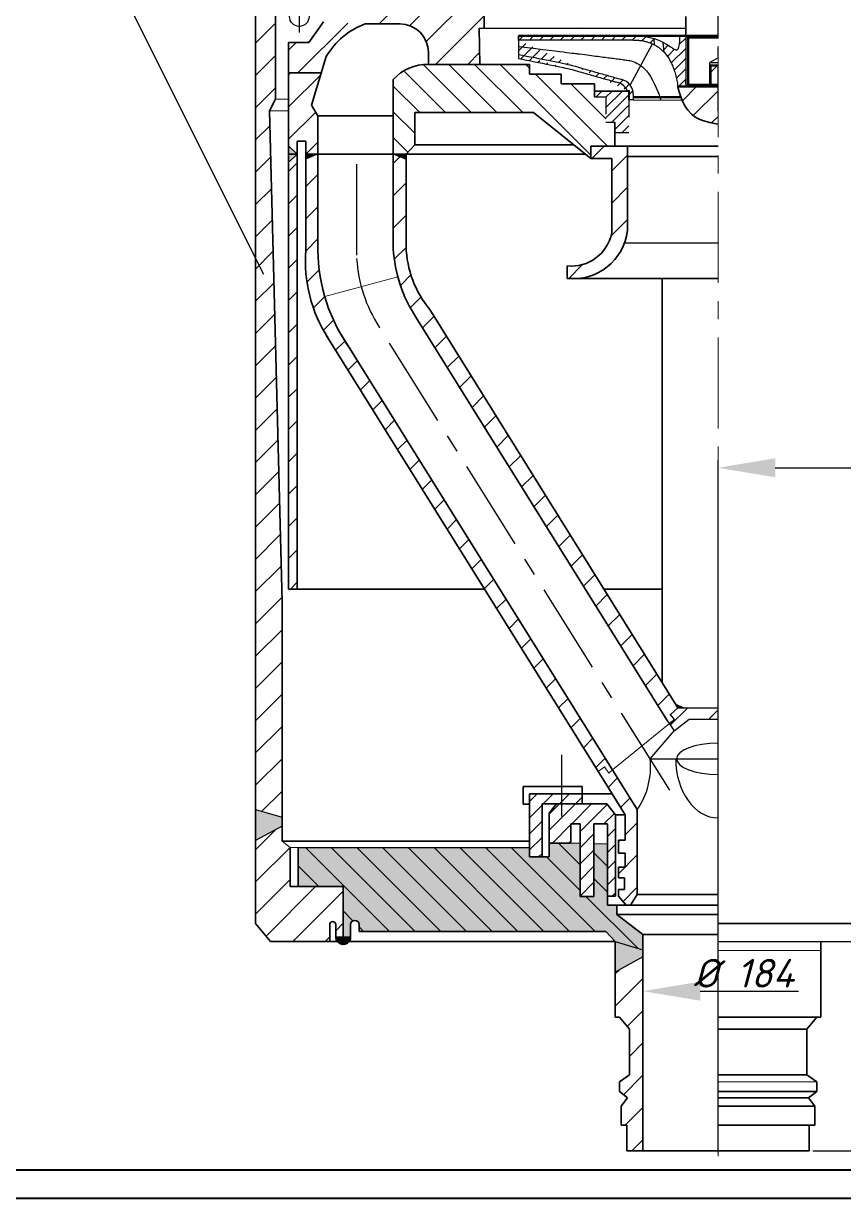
# Model space of a CAD drawing. Header units: millimetres. Extents: x 2503 to 3468, y 3317 to 4421.
# Drawn here: x 2577.6 to 2720.7, y 3317.5 to 3522.5 of the extents above; entities that cross this region are included whole.
import ezdxf

# ---------------------------------------------------------------- set-up
doc = ezdxf.new("R2010")
doc.units = ezdxf.units.MM
doc.header["$LTSCALE"] = 0.5
for name, pattern in [('ACAD_ISO03W100', [30, 12, -18]), ('CENTER', [50.800000000000004, 31.75, -6.35, 6.35, -6.35]), ('осеваяX2', [101.60000000000001, 63.5, -12.7, 12.7, -12.7])]:
    doc.linetypes.add(name, pattern=pattern)
doc.layers.add('0контур', color=7, linetype='Continuous')
doc.layers.add('тонкий', color=7, linetype='Continuous')
for name, color, linetype, lineweight in [('0оси', 1, 'осеваяX2', 20), ('oci', 7, 'CENTER', 25), ('ocnova', 7, 'Continuous', 5), ('штриховка', 7, 'Continuous', 25)]:
    doc.layers.add(name, color=color, linetype=linetype, lineweight=lineweight)
doc.styles.get("Standard").update_dxf_attribs({"font": 'isocpeur.ttf', "oblique": 15})
doc.dimstyles.new('ISO-25', dxfattribs={"dimtxt": 2.5, "dimasz": 2.5, "dimexe": 1.25, "dimexo": 0.625, "dimtad": 1, "dimtoh": 1, "dimdec": 0, "dimtxsty": 'Standard', "dimcen": 2.5, "dimadec": 0, "dimazin": 0, "dimtfac": 1, "dimtdec": 0, "dimtmove": 0, "dimatfit": 3, "dimfxl": 1, "dimarcsym": 0})
pattern_1 = [(45, (2728.962913225233, 3309.017465235132), (-2.814624592818542, 2.814624592818542), [])]
pattern_2 = [(45, (2728.962913225233, 3309.017465235132), (-1.407312296409271, 1.407312296409271), [])]
pattern_3 = [(135, (14.75628738106207, 0.9490676623281615), (-2.245064030267288, -2.245064030267288), [])]
pattern_4 = [(45, (14.75628738106207, 0.9490676623281615), (-0.8980256121069154, 0.8980256121069154), [])]

# ---------------------------------------------------------------- blocks, each defined once
blk = doc.blocks.new('*D5')
at = {"layer": 'Defpoints', "color": 0, "ltscale": 0.5, "transparency": 16777216}
for p in [(2812.599909135076, 3444.962384855189), (2812.599909135076, 3417.535593076178), (2698.840835331272, 3324.832503433898)]:
    blk.add_point(p, dxfattribs=at)
at = {"layer": 'тонкий', "color": 0, "lineweight": -2, "ltscale": 0.5, "transparency": 16777216}
for p, q in [((2698.840835331272, 3325.457503433898), (2698.840835331272, 3446.212384855189)), ((2708.840835331272, 3444.962384855189), (2802.599909135076, 3444.962384855189)), ((2812.599909135076, 3418.160593076178), (2812.599909135076, 3446.212384855189))]:
    blk.add_line(p, q, dxfattribs=at)
at = {"layer": 'тонкий', "color": 0, "ltscale": 0.5, "transparency": 16777216}
for points in [[(2708.840835331272, 3446.629051521856), (2708.840835331272, 3443.295718188523), (2698.840835331272, 3444.962384855189)], [(2802.599909135076, 3446.629051521856), (2802.599909135076, 3443.295718188523), (2812.599909135076, 3444.962384855189)]]:
    blk.add_solid(points, dxfattribs=at)
at = {"layer": 'тонкий', "color": 0, "ltscale": 0.5, "transparency": 16777216, "insert": (2755.720372233174, 3448.087384855189), "char_height": 2.5, "attachment_point": 5}
blk.add_mtext('{\\H2x;770}', dxfattribs=at)
blk = doc.blocks.new('*D6')
at = {"layer": 'Defpoints', "color": 0, "ltscale": 0.5, "transparency": 16777216}
for p in [(2710.950019229649, 3353.633856096331), (2685.731023608867, 3325.781571096226), (2710.950019229649, 3325.781571096226)]:
    blk.add_point(p, dxfattribs=at)
at = {"layer": 'тонкий', "color": 0, "lineweight": -2, "ltscale": 0.5, "transparency": 16777216}
for p, q in [((2685.731023608867, 3325.781571096226), (2685.731023608867, 3354.883856096331)), ((2695.731023608867, 3353.633856096331), (2712.885394400336, 3353.633856096331))]:
    blk.add_line(p, q, dxfattribs=at)
at = {"layer": 'тонкий', "color": 0, "ltscale": 0.5, "transparency": 16777216}
blk.add_solid([(2695.731023608867, 3355.300522762998), (2695.731023608867, 3351.967189429665), (2685.731023608867, 3353.633856096331)], dxfattribs=at)
at = {"layer": 'тонкий', "color": 0, "ltscale": 0.5, "transparency": 16777216, "insert": (2703.340521419258, 3356.760750035725), "char_height": 2.5, "attachment_point": 5}
blk.add_mtext('{\\H2x;%%C 184}', dxfattribs=at)
blk = doc.blocks.new('_None')
blk = doc.blocks.new('*D11')
at = {"color": 0, "lineweight": -2, "ltscale": 0.5, "transparency": 16777216}
for p, q in [((2699.465835331273, 4383.66238281112), (2896.060503313103, 4383.66238281112)), ((2894.810503313103, 4373.66238281112), (2894.810503313103, 3335.781571096228)), ((2715.390883395788, 3325.781571096228), (2896.060503313103, 3325.781571096228))]:
    blk.add_line(p, q, dxfattribs=at)
at = {"color": 0, "ltscale": 0.5, "transparency": 16777216}
for points in [[(2893.143836646437, 4373.66238281112), (2896.47716997977, 4373.66238281112), (2894.810503313103, 4383.66238281112)], [(2893.143836646437, 3335.781571096228), (2896.47716997977, 3335.781571096228), (2894.810503313103, 3325.781571096228)]]:
    blk.add_solid(points, dxfattribs=at)
at = {"layer": 'Defpoints', "color": 0, "ltscale": 0.5, "transparency": 16777216}
for p in [(2698.840835331273, 4383.66238281112), (2714.765883395788, 3325.781571096228), (2894.810503313103, 3325.781571096228)]:
    blk.add_point(p, dxfattribs=at)
at = {"color": 0, "lineweight": 25, "ltscale": 0.5, "transparency": 16777216, "insert": (2891.685503313104, 3863.870319884872), "char_height": 2.5, "attachment_point": 5, "rotation": 90}
blk.add_mtext('{\\H2x;6990}', dxfattribs=at)

msp = doc.modelspace()

# ---------------------------------------------------------------- hatches: boundary and pattern name
h = msp.add_hatch()
h.set_pattern_fill('ANSI31', color=256, scale=1.253694573906404, style=0)
h.set_pattern_definition(pattern_1)
h.paths.add_polyline_path([(2621.59869986522, 3554.415305606666), (2618.119767908798, 3553.406852416658), (2618.119767908798, 3421.533984086852), (2618.119767908798, 3385.305317823594), (2622.738287115043, 3383.996288501682), (2622.738287115043, 3421.538162951337), (2620.530222859677, 3507.256077428312), (2621.59869986522, 3509.303721060443), (2621.59869986522, 3526.043207753314)])
h = msp.add_hatch()
h.set_pattern_fill('ANSI31', color=256, scale=1.253694573906404, style=0)
h.set_pattern_definition([(45, (2730.284766637004, 3309.017465235132), (-2.814624592818542, 2.814624592818542), [])])
edge = h.paths.add_edge_path()
edge.add_line((2659.042801886487, 3531.672138309431), (2647.603101439309, 3531.672138309431))
edge.add_line((2647.603101439309, 3531.672138309431), (2647.603101439309, 3529.914925763883))
edge.add_line((2647.603101439309, 3529.914925763883), (2641.870521737693, 3529.914925763883))
edge.add_line((2641.870521737693, 3529.914925763883), (2641.870521737693, 3525.714122169605))
edge.add_line((2641.870521737693, 3525.714122169605), (2635.581891256013, 3525.714122169605))
edge.add_line((2635.581891256013, 3525.714122169605), (2635.581891256013, 3522.551766417243))
edge.add_line((2635.581891256013, 3522.551766417243), (2632.498623992774, 3522.551766417242))
edge.add_line((2632.498623992774, 3522.551766417242), (2632.498623992774, 3525.714122169605))
edge.add_line((2632.498623992774, 3525.714122169605), (2629.97512198655, 3525.714122169605))
edge.add_line((2629.97512198655, 3525.714122169605), (2629.97512198655, 3522.749217767468))
edge.add_line((2629.97512198655, 3522.749217767468), (2627.391449773791, 3519.186735734024))
edge.add_line((2627.391449773791, 3519.186735734024), (2623.881521044045, 3519.186735734024))
edge.add_line((2623.881521044045, 3519.186735734024), (2623.881521044045, 3513.846146832194))
edge.add_line((2623.881521044045, 3513.846146832194), (2629.605199392317, 3513.846146832194))
edge.add_line((2629.605199392317, 3513.846146832194), (2630.580145937513, 3517.067816875996))
edge.add_arc((2641.915802296978, 3509.736108302182), 13.50003910035904, 110.15220422590531, 147.1059025021536, ccw=False)
edge.add_line((2637.264833706658, 3522.409685022393), (2643.662034828074, 3522.395207905379))
edge.add_arc((2643.283972124994, 3517.397420184126), 5.012066790673608, -0.02873275849538004, 85.67404180435938, ccw=False)
edge.add_line((2648.296038285442, 3517.394906726767), (2648.041536548041, 3515.35026829015))
edge.add_line((2648.041536548041, 3515.35026829015), (2657.245214930516, 3515.346146832194))
edge.add_line((2657.245214930516, 3515.346146832194), (2657.160013468243, 3521.594683984035))
edge.add_line((2657.160013468243, 3521.594683984035), (2658.04543512543, 3521.62196905368))
edge.add_line((2658.04543512543, 3521.62196905368), (2658.04543512543, 3523.6894622925))
edge.add_line((2658.04543512543, 3523.6894622925), (2659.042801886487, 3523.6894622925))
edge.add_line((2659.042801886487, 3523.6894622925), (2659.042801886487, 3531.672138309431))
h = msp.add_hatch()
h.set_pattern_fill('ANSI31', color=256, scale=0.999999994, style=0)
h.set_pattern_definition([(45, (2987.685698536248, 3202.409837715933), (-2.245064016796904, 2.245064016796904), [])])
edge = h.paths.add_edge_path()
edge.add_spline(control_points=[(2691.811004070923, 3511.483361885327), (2691.811004070923, 3511.483361885327), (2692.951200925623, 3505.5700820334), (2698.023144845188, 3505.1031720183), (2698.840834822272, 3504.910489719063)], knot_values=[148.661575848061, 148.661575848061, 148.661575848061, 148.661575848061, 180.1299365151332, 206.8962787147701, 206.8962787147701, 206.8962787147701, 206.8962787147701], degree=3, periodic=0)
edge.add_line((2698.840834822272, 3504.910489719063), (2698.840834822272, 3515.075376802299))
edge.add_line((2698.840834822272, 3515.075376802299), (2697.640138591163, 3515.075376802299))
edge.add_line((2697.640138591163, 3515.075376802299), (2697.640138591163, 3511.483361885327))
edge.add_line((2697.640138591163, 3511.483361885327), (2697.416927230714, 3511.483361885327))
edge.add_line((2697.416927230714, 3511.483361885327), (2691.811004070923, 3511.483361885327))
at = {"lineweight": 30}
h = msp.add_hatch(dxfattribs=at)
h.set_pattern_fill('ANSI31', color=256, scale=1.253694573906404, style=0)
h.set_pattern_definition(pattern_1)
h.paths.add_polyline_path([(2629.605199392317, 3513.846146832194), (2623.881521044044, 3513.846146832194), (2623.881521044044, 3499.68397485383), (2625.387599553629, 3499.68397485383), (2625.387599553629, 3501.933248700774), (2626.893678063004, 3501.933248700774), (2626.893678063004, 3499.68397485383), (2628.99051860272, 3499.68397485383), (2628.99051860272, 3506.365979277921), (2627.907454880466, 3508.236021166515)])
h = msp.add_hatch()
h.set_pattern_fill('ANSI31', color=256, scale=1.253694573906404, style=0)
h.set_pattern_definition(pattern_1)
h.paths.add_polyline_path([(2683.04706771799, 3498.203612085055), (2683.04706771799, 3501.10269937045), (2676.652615741338, 3501.10269937045), (2676.652615741338, 3498.934913382245), (2680.279238205398, 3498.934913382245), (2680.279238205398, 3485.939689331046, -0.3849897266765105), (2672.531868245879, 3480.17390096071), (2672.531868245879, 3478.010293837197), (2674.610776441843, 3478.010293837197, 0.3485952062323795), (2683.04706771799, 3486.355486354334)])
h = msp.add_hatch()
h.set_pattern_fill('ANSI31', color=256, scale=1.253694573906404, style=0)
h.set_pattern_definition(pattern_1)
h.paths.add_polyline_path([(2625.387599553629, 3499.68397485383), (2623.881521044044, 3499.68397485383), (2623.881521044044, 3423.799973392045), (2625.387599553629, 3423.799973392045)])
h = msp.add_hatch()
h.set_pattern_fill('ANSI31', color=256, scale=1.253694573906404, style=0)
h.set_pattern_definition(pattern_1)
h.paths.add_polyline_path([(2634.669495822679, 3465.650932624311, -0.1543446064868013), (2628.99051860272, 3482.939264580327), (2628.99051860272, 3499.68397485383), (2626.893678063004, 3499.68397485383), (2626.893678063004, 3482.941354012517, 0.1562986908744461), (2630.436625420893, 3468.123006727337), (2680.359465147726, 3388.05814484955), (2682.616759572305, 3384.40477251194), (2682.616759572305, 3380.004428135039), (2681.440705530496, 3380.004428135038), (2681.440705530496, 3377.686203022911), (2682.616759572305, 3377.686203022911), (2682.616759572305, 3375.272908742238), (2681.440705530496, 3375.272908742238), (2681.440705530496, 3373.39137497613), (2682.505535856862, 3373.39137497613), (2682.505535856862, 3371.386564705716), (2681.440705530496, 3371.386564705716), (2681.440705530496, 3370.215437913961), (2682.831913645043, 3368.637916544347), (2683.568542843534, 3368.637916544346), (2684.755536922877, 3370.487064110105), (2684.755536922877, 3385.336659307796)])
h = msp.add_hatch()
h.set_pattern_fill('ANSI31', color=256, scale=1.253694573906404, style=0)
h.set_pattern_definition(pattern_1)
h.paths.add_polyline_path([(2648.551305829344, 3472.54851786325, -0.1670550338070707), (2644.397738221076, 3483.566094263648), (2644.397738221076, 3499.68397485383), (2642.145913815368, 3499.68397485383), (2642.145913815368, 3483.191041169782, 0.1290512604725675), (2646.091620709253, 3471.246801554263), (2689.988521574222, 3400.84338095676), (2690.333503976087, 3400.313212274842), (2691.233862521033, 3401.039787590942), (2690.566520227545, 3401.917349147569), (2691.817331193018, 3403.073849913265)])
h = msp.add_hatch()
h.set_pattern_fill('ANSI31', color=256, scale=1.253694573906404, style=0)
h.set_pattern_definition(pattern_1)
h.paths.add_polyline_path([(2698.840835331271, 3403.073849913265), (2691.817331193018, 3403.073849913265), (2690.566520227545, 3401.917349147569), (2691.233862521033, 3401.039787590942), (2690.333503976087, 3400.313212274842), (2691.16457561624, 3399.036022036569), (2693.786537960679, 3401.115007152903), (2698.840835331271, 3401.115007152903)])
at = {"lineweight": -2}
h = msp.add_hatch(dxfattribs=at)
h.set_pattern_fill('ANSI31', color=256, scale=0.626847286953202, style=0)
h.set_pattern_definition(pattern_2)
h.paths.add_polyline_path([(2671.539971503484, 3388.058144849551), (2665.927732215359, 3388.058144849551), (2665.927732215359, 3379.816379230032), (2665.927732215359, 3377.058328623549), (2668.119386414322, 3377.058328623549), (2668.119386414322, 3386.298842871708), (2671.539971503484, 3386.298842871708)])
h.paths.add_polyline_path([(2675.130127175558, 3388.058144849551), (2671.539971503484, 3388.058144849551), (2671.539971503484, 3386.298842871708), (2675.130127175558, 3386.298842871708)])
for points in [[(2618.119767908798, 3379.910079107382), (2622.738287115045, 3382.425035428845), (2622.738287115045, 3383.996288501682), (2618.119767908798, 3385.305317823594)], [(2685.731023608867, 3359.629329278952), (2685.731023608867, 3360.853736593685), (2680.906467027724, 3362.295444865331), (2680.906467027724, 3356.95172181506)]]:
    msp.add_hatch(color=256).paths.add_polyline_path(points)
h = msp.add_hatch()
h.set_pattern_fill('ANSI31', color=256, scale=0.626847286953202, style=0)
h.set_pattern_definition(pattern_2)
h.paths.add_polyline_path([(2679.40585853701, 3386.298842871708), (2670.626478364142, 3386.298842871708), (2669.373844058974, 3384.692069450081), (2669.373844058974, 3379.451773297636), (2673.171860445431, 3379.451773297636), (2673.171860445431, 3382.824116993884), (2674.752695878472, 3382.824116993884), (2674.752695878472, 3370.176783416833), (2677.177737546061, 3370.176783416833), (2677.177737546061, 3382.824116993884), (2679.535315648759, 3382.824116993884), (2679.535315648759, 3370.215437913961), (2680.939287140532, 3370.215437913961), (2680.939287140532, 3384.40477251194)])
at = {"lineweight": 30}
msp.add_hatch(color=256, dxfattribs=at).paths.add_polyline_path([(2634.682984833381, 3362.78379993731), (2634.682984833381, 3363.081071401749), (2632.132132733221, 3363.081071401749, 0.8902295612072241)])
h = msp.add_hatch()
h.set_pattern_fill('ANSI31', color=256, scale=1.253694573906404, style=0)
h.set_pattern_definition(pattern_1)
h.paths.add_polyline_path([(2685.731023608867, 3359.629329278952), (2680.906467027723, 3356.95172181506), (2680.906467027723, 3349.085009289512), (2681.61574613207, 3349.085009289512), (2683.369798826993, 3347.008113605472), (2683.369798826993, 3339.023348156248), (2681.61574613207, 3337.790583112339), (2681.61574613207, 3336.102321831973), (2683.045244378296, 3334.999101589359), (2681.940300580766, 3333.570974627519), (2681.940300580766, 3330.26026918353), (2682.915787266756, 3330.26026918353), (2682.915787266756, 3325.781571096226), (2684.08454795021, 3325.781571096226), (2684.08454795021, 3323.403797164239), (2685.731023608867, 3323.403797164239)])
at = {"layer": 'ocnova', "ltscale": 0.5}
h = msp.add_hatch(color=256, dxfattribs=at)
h.paths.add_polyline_path([(2623.881521044045, 3501.120184721074), (2623.881521044045, 3499.68397485383), (2625.38759955363, 3499.68397485383)])
h.paths.add_polyline_path([(2623.881521044045, 3498.247764986585), (2625.38759955363, 3499.68397485383), (2623.881521044045, 3499.68397485383)])
for points in [[(2626.893678063005, 3499.68397485383), (2626.893678063005, 3498.819691499994), (2628.99051860272, 3499.68397485383)], [(2644.397738221076, 3498.750760872618), (2644.397738221076, 3499.68397485383), (2642.145913815368, 3499.68397485383)], [(2692.951440646672, 3403.073849913265), (2691.37726164893, 3403.780494103331), (2691.817331193019, 3403.073849913265)]]:
    msp.add_hatch(color=256, dxfattribs=at).paths.add_polyline_path(points)
h = msp.add_hatch(color=256, dxfattribs=at)
h.paths.add_polyline_path([(2677.177737546062, 3379.33209304822), (2679.535315648759, 3379.33209304822)], flags=17)
edge = h.paths.add_edge_path()
edge.add_line((2625.540760079929, 3378.723592107047), (2665.92773221536, 3378.723592107047))
edge.add_line((2665.92773221536, 3378.723592107047), (2665.92773221536, 3377.058328623548))
edge.add_line((2665.92773221536, 3377.058328623548), (2669.373844058975, 3377.058328623548))
edge.add_line((2669.373844058975, 3377.058328623548), (2669.373844058974, 3379.451773297636))
edge.add_line((2669.373844058974, 3379.451773297636), (2674.752695878472, 3379.451773297636))
edge.add_line((2674.752695878472, 3379.451773297636), (2674.752695878472, 3370.20685619393))
edge.add_line((2674.752695878472, 3370.20685619393), (2677.177737546062, 3370.20685619393))
edge.add_line((2677.177737546062, 3370.20685619393), (2677.177737546062, 3379.33209304822))
edge.add_line((2679.535315648759, 3379.33209304822), (2679.535315648759, 3368.637916544347))
edge.add_line((2679.535315648759, 3368.637916544347), (2681.179967967723, 3368.637916544347))
edge.add_line((2681.179967967723, 3367.017561813016), (2681.179967967723, 3368.637916544347))
edge.add_line((2685.731023608867, 3363.538657070605), (2681.179967967723, 3367.017561813016))
edge.add_line((2685.731023608867, 3360.853736593684), (2685.731023608867, 3363.538657070605))
edge.add_line((2680.906467027724, 3362.295444865331), (2685.731023608867, 3360.853736593684))
edge.add_line((2679.272754746293, 3364.066238720687), (2680.906467027724, 3362.295444865331))
edge.add_line((2636.179946644708, 3364.066238720687), (2679.272754746293, 3364.066238720687))
edge.add_line((2625.540760079929, 3378.723592107047), (2625.540760079929, 3371.868178845641))
edge.add_line((2625.540760079929, 3371.868178845641), (2633.424880509552, 3371.868178845641))
edge.add_line((2633.424880509552, 3371.868178845641), (2633.424880509552, 3363.081071401749))
edge.add_line((2634.682984833381, 3362.78379993731), (2634.682984833381, 3365.238410228484))
edge.add_arc((2635.431465739045, 3365.238410228484), 0.7484809056636342, 1.450332934747364e-12, 180)
edge.add_line((2636.179946644708, 3364.066238720687), (2636.179946644708, 3365.238410228484))
edge.add_line((2633.424880509552, 3363.081071401749), (2634.682984833381, 3363.081071401749))
at = {"layer": 'штриховка', "linetype": 'ACAD_ISO03W100', "ltscale": 0.5}
h = msp.add_hatch(dxfattribs=at)
h.set_pattern_fill('ANSI31', color=256, scale=0.4)
h.set_pattern_definition(pattern_4)
edge = h.paths.add_edge_path()
edge.add_spline(control_points=[(2687.668241757608, 3519.862536090265), (2686.768211876727, 3520.131208551054), (2685.599362365271, 3520.329539887511), (2684.050377792273, 3520.329539887511)], knot_values=[0, 0, 0, 0, 0.4908183957012395, 0.4908183957012395, 0.4908183957012395, 0.4908183957012395], degree=3, periodic=0)
edge.add_line((2684.050377792273, 3520.329539887511), (2664.00211299698, 3520.329539887511))
edge.add_line((2664.00211299698, 3520.329539887511), (2664.00211299698, 3519.597731887511))
edge.add_line((2664.00211299698, 3519.597731887511), (2684.050377792273, 3519.597731887511))
edge.add_spline(control_points=[(2684.050377792273, 3519.597731887511), (2685.968646851472, 3519.597731887511), (2687.39804317577, 3518.940608654166)], knot_values=[0, 0, 0, 0.220738837359587, 0.220738837359587, 0.220738837359587], degree=2, periodic=0)
edge.add_spline(control_points=[(2687.39804317577, 3518.940608654166), (2687.630059948929, 3518.82968171396), (2687.726760202329, 3518.779977570077)], knot_values=[0.220738837359587, 0.220738837359587, 0.220738837359587, 0.2561509475964365, 0.2561509475964365, 0.2561509475964365], degree=2, periodic=0)
edge.add_line((2687.726760202422, 3518.779977570038), (2687.668241757655, 3519.862536090251))
edge = h.paths.add_edge_path()
edge.add_spline(control_points=[(2692.191741792273, 3520.329539887511), (2692.191741792273, 3519.689367012068), (2692.163169748057, 3519.209197584231), (2692.114357101617, 3518.851421094441)], knot_values=[2.750062125802156, 2.750062125802156, 2.750062125802156, 2.750062125802156, 3, 3, 3, 3], degree=3, periodic=0)
edge.add_spline(control_points=[(2692.114357101617, 3518.851421094441), (2691.967870629841, 3517.777735902249), (2691.216496234738, 3517.843055863992), (2690.689118626666, 3518.356369399793), (2689.26931473349, 3519.202651753477)], knot_values=[1.035876162328764, 1.035876162328764, 1.035876162328764, 1.035876162328764, 1.78593828813092, 2.750062125802156, 2.750062125802156, 2.750062125802156, 2.750062125802156], degree=3, periodic=0)
edge.add_line((2689.269314733505, 3519.202651753468), (2689.480690707162, 3517.367704905552))
edge.add_spline(control_points=[(2689.480690707162, 3517.367704905552), (2691.309882209735, 3515.391307676475), (2691.839300128102, 3511.478804873018)], knot_values=[0.4613860265007325, 0.4613860265007325, 0.4613860265007325, 0.8584997223253956, 0.8584997223253956, 0.8584997223253956], degree=2, periodic=0)
edge.add_line((2691.839300128102, 3511.478804873018), (2693.197977792273, 3511.483362009174))
edge.add_line((2693.197977792273, 3511.483362009174), (2693.197977792272, 3520.329539887511))
edge.add_line((2693.197977792272, 3520.329539887511), (2692.191741792273, 3520.329539887511))
at = {"layer": 'штриховка', "ltscale": 0.5}
h = msp.add_hatch(dxfattribs=at)
h.set_pattern_fill('ANSI31', color=256, scale=0.4)
h.set_pattern_definition(pattern_4)
h.paths.add_polyline_path([(2683.268896828636, 3509.162343248172), (2683.268897249729, 3510.701516993744), (2677.277083742134, 3510.701516993743), (2677.277083742134, 3509.677777528538), (2679.285898107128, 3509.677777528538), (2679.285898107128, 3505.274832679444), (2680.811938650107, 3505.274832679444), (2680.811938650107, 3503.449826456375), (2683.268896828636, 3503.449826456375)])
h.paths.add_polyline_path([(2682.961756515323, 3504.399497920936), (2682.674707798867, 3507.397368384801), (2682.674707798867, 3506.852384393134)], flags=16)
edge = h.paths.add_edge_path()
edge.add_spline(control_points=[(2664.00211299698, 3516.38423356777), (2667.839778766203, 3515.621758725107), (2673.492271674873, 3514.498710523318), (2674.787702179003, 3514.009155632843), (2676.565082602881, 3513.524942270512), (2677.272198752717, 3513.322807756194), (2680.301888674322, 3512.475975117626), (2681.030894404661, 3512.271870052039), (2681.222985029759, 3512.218052990588), (2681.314420543343, 3512.192435963986)], knot_values=[0, 0, 0, 0, 39.19664304010992, 57.73268443664958, 74.23853084856306, 88.9952529798729, 102.3435177335585, 114.5283752360807, 125.5971494584751, 125.5971494584751, 125.5971494584751, 125.5971494584751], degree=3, periodic=0)
edge.add_spline(control_points=[(2663.998984459323, 3517.086318283581), (2667.827444312099, 3516.34024291563), (2673.466377838436, 3515.241349478767), (2674.830144417152, 3514.728525949314), (2676.428312340238, 3514.295105919519), (2677.707241964447, 3513.932996133348), (2678.897280206206, 3513.600363011115), (2679.970545658256, 3513.300360530234), (2680.952836087245, 3513.025642785745), (2681.632377226465, 3512.835081106783), (2681.98717213074, 3512.736160277705), (2682.042831488572, 3512.720641819697)], knot_values=[0, 0, 0, 0, 39.19664304010992, 57.73268443664958, 74.23853084856306, 88.9952529798729, 102.3435177335585, 114.5283752360807, 125.5971494584751, 135.781554050433, 137.6765392042815, 137.6765392042815, 137.6765392042815, 137.6765392042815], degree=3, periodic=0)
edge.add_arc((2681.306097792273, 3510.077103248172), 2.74427999999989, 9.494331464191037e-12, 74.42725866147154)
edge.add_arc((2680.664844918081, 3509.68475915468), 2.590442331507287, 25.53783408776868, 75.477594779273)
edge.add_line((2664.00211299698, 3519.597731887511), (2664.00211299698, 3516.38423356777))
edge.add_line((2684.050377792273, 3510.077103248172), (2684.050377792273, 3509.162343248172))
edge.add_line((2684.050377792273, 3509.162343248172), (2683.32925815294, 3509.162343248173))
edge.add_line((2683.32925815294, 3509.162343248173), (2683.32925815294, 3510.801516993743))
edge.add_line((2683.32925815294, 3510.801516993743), (2683.00220312806, 3510.801516993744))
h = msp.add_hatch(dxfattribs=at)
h.set_pattern_fill('ANSI31', color=256, angle=90, style=0)
h.set_pattern_definition(pattern_3)
edge = h.paths.add_edge_path()
edge.add_line((2677.277083742134, 3509.677777528538), (2677.277083742134, 3511.979209705361))
edge.add_line((2677.277083742134, 3511.979209705361), (2671.761984249581, 3511.979209705361))
edge.add_line((2671.761984249581, 3511.979209705361), (2671.466576215853, 3511.979209705361))
edge.add_line((2671.466576215853, 3511.979209705361), (2671.466219607298, 3513.662678268778))
edge.add_line((2671.466219607298, 3513.662678268778), (2665.950761307408, 3513.662508089672))
edge.add_line((2665.950761307408, 3513.662508089672), (2665.950404698853, 3515.346146832194))
edge.add_line((2665.950404698853, 3515.346146832194), (2661.394909264096, 3515.346146832194))
edge.add_line((2661.394909264096, 3515.346146832194), (2647.787034810624, 3515.346146832194))
edge.add_arc((2648.161516050355, 3507.235755819665), 8.119031874245392, 92.64364149114049, 137.8103608708863)
edge.add_line((2642.145913815368, 3512.688388974887), (2642.145913815368, 3499.68397485383))
edge.add_line((2642.145913815368, 3499.68397485383), (2644.397738221077, 3499.68397485383))
edge.add_line((2644.397738221077, 3499.68397485383), (2645.896523372096, 3501.308508449749))
edge.add_line((2645.896523372096, 3501.308508449749), (2645.896523372096, 3506.931170709086))
edge.add_line((2645.896523372096, 3506.931170709086), (2666.651598036625, 3506.931170709088))
edge.add_line((2666.651598036625, 3506.931170709088), (2676.652615741339, 3498.934913382245))
edge.add_line((2676.652615741339, 3498.934913382245), (2676.652615741339, 3501.10269937045))
edge.add_line((2676.652615741339, 3501.10269937045), (2680.599821067895, 3501.10269937045))
edge.add_line((2680.599821067895, 3501.10269937045), (2679.285898107128, 3505.274832679444))
edge.add_line((2679.285898107128, 3505.274832679444), (2679.285898107128, 3509.677777528538))
edge.add_line((2679.285898107128, 3509.677777528538), (2677.277083742134, 3509.677777528538))
at = {"layer": 'штриховка'}
h = msp.add_hatch(dxfattribs=at)
h.set_pattern_fill('ANSI31', color=256, scale=1.253694573906404, style=0)
h.set_pattern_definition(pattern_1)
h.paths.add_polyline_path([(2624.162315342399, 3371.868178845641), (2624.162315342399, 3379.816379230032), (2622.738287115043, 3379.816379230032), (2622.738287115043, 3382.425035428845), (2618.119767908798, 3379.910079107382), (2618.119767908798, 3365.466158346765), (2620.73808357406, 3362.295444865331), (2631.067302406855, 3362.295444865331), (2631.067302406855, 3365.238410228484, -1), (2632.132132733221, 3365.238410228484), (2632.132132733221, 3363.081071401749), (2633.424880509551, 3363.081071401749), (2633.424880509551, 3371.868178845641)])
at = {"layer": 'штриховка', "ltscale": 0.5}
h = msp.add_hatch(dxfattribs=at)
h.set_pattern_fill('ANSI31', color=256, angle=90, style=0)
h.set_pattern_definition(pattern_3)
h.paths.add_polyline_path([(2679.272754746293, 3364.066238720687), (2680.906467027724, 3362.295444865331), (2685.731023608867, 3360.853736593684), (2685.731023608867, 3363.538657070605), (2681.179967967723, 3367.017561813016), (2681.179967967723, 3368.637916544347), (2679.535315648759, 3368.637916544347), (2679.535315648759, 3379.33209304822), (2677.177737546062, 3379.33209304822), (2677.177737546062, 3370.20685619393), (2677.177737546062, 3370.176783416834), (2674.752695878472, 3370.176783416834), (2674.752695878472, 3379.451773297636), (2669.373844058974, 3379.451773297636), (2669.373844058975, 3377.058328623548), (2665.92773221536, 3377.058328623548), (2665.92773221536, 3378.723592107047), (2625.540760079929, 3378.723592107047), (2625.540760079929, 3371.868178845641), (2633.424880509552, 3371.868178845641), (2633.424880509552, 3363.081071401749), (2634.682984833381, 3363.081071401749), (2634.682984833381, 3365.238410228484, -1), (2636.179946644708, 3365.238410228484), (2636.179946644708, 3364.066238720687)])

# ---------------------------------------------------------------- linework, layer by layer
at = {"lineweight": 30}
for p, q in [((2618.119767908798, 3421.533984086852), (2618.119767908798, 3564.904558686455)), ((2621.598699865221, 3526.043207753314), (2621.598699865221, 3509.303721060443)), ((2627.391449773791, 3519.186735734024), (2629.97512198655, 3522.749217767468)), ((2643.281259989817, 3522.409685022393), (2637.264833706657, 3522.409685022393)), ((2658.04543512543, 3521.62196905368), (2658.04543512543, 3523.6894622925)), ((2693.197978222272, 3520.329539887511), (2693.197978222272, 3523.6894622925)), ((2657.159403423133, 3521.639423703694), (2693.197978222272, 3521.62196905368)), ((2657.245216831624, 3515.346007408016), (2657.160013468243, 3521.594683984035)), ((2623.881521044045, 3423.799973392045), (2623.881521044045, 3519.186735734024)), ((2623.881521044045, 3519.186735734024), (2627.391449773791, 3519.186735734024)), ((2623.881521044045, 3519.186735734024), (2623.881521044045, 3519.186735734024)), ((2627.907454880465, 3508.236021166515), (2630.469247018159, 3516.701356039622)), ((2648.296038285442, 3515.346146832194), (2648.296038285442, 3517.394906726767)), ((2647.78703481064, 3515.346146832194), (2665.950404698853, 3515.346146832194)), ((2665.950761307408, 3513.662508089672), (2665.950761307408, 3515.345976653088)), ((2623.881521044045, 3513.846146832194), (2629.605199392317, 3513.846146832194)), ((2642.145913815368, 3499.68397485383), (2642.145913815368, 3512.688388974887)), ((2665.951117915964, 3513.662678268778), (2671.466219607298, 3513.662678268778)), ((2671.466576215853, 3513.662678268778), (2671.466576215853, 3511.979209705361)), ((2671.466576215853, 3511.979209705361), (2677.277083742134, 3511.979209705361)), ((2677.27708345701, 3510.701516993743), (2683.268897249729, 3510.701516993744)), ((2677.277083742134, 3509.677777528538), (2677.277083742134, 3511.979209705361)), ((2683.268897249729, 3510.701516993744), (2683.268896828636, 3509.162343248173)), ((2621.598699865221, 3509.303721060443), (2620.530222859677, 3507.256077428312)), ((2628.99051860272, 3506.36597927792), (2627.907454880465, 3508.236021166515)), ((2620.530222859677, 3507.256077428312), (2622.738287115043, 3421.538162951336)), ((2628.99051860272, 3499.68397485383), (2628.99051860272, 3506.36597927792)), ((2628.99051860272, 3506.36597927792), (2642.145913815368, 3506.36597927792)), ((2645.896523372096, 3501.308508449748), (2645.896523372096, 3506.931170709087)), ((2645.896523372096, 3506.931170709087), (2666.651598036626, 3506.931170709087)), ((2666.651598036626, 3506.931170709087), (2676.652615741339, 3498.934913382244)), ((2680.811938650107, 3501.10269937045), (2680.811938650107, 3505.274832679444)), ((2625.38759955363, 3423.799973392045), (2625.38759955363, 3501.933248700774)), ((2625.38759955363, 3501.933248700774), (2626.893678063005, 3501.933248700774)), ((2626.893678063005, 3501.933248700774), (2626.893678063005, 3482.941354012517)), ((2644.397738221076, 3499.68397485383), (2645.896523372096, 3501.308508449748)), ((2645.896523372096, 3501.308508449748), (2673.68393110256, 3501.308508449748)), ((2676.652615741339, 3498.934913382244), (2676.652615741339, 3501.10269937045)), ((2676.652615741339, 3501.10269937045), (2698.840835331272, 3501.10269937045)), ((2683.04706771799, 3501.10269937045), (2683.04706771799, 3498.203612085055)), ((2625.38759955363, 3499.68397485383), (2623.881521044045, 3499.68397485383)), ((2626.893678063005, 3499.68397485383), (2644.397738221076, 3499.68397485383)), ((2628.99051860272, 3499.68397485383), (2628.99051860272, 3482.939264580327)), ((2644.397738221076, 3499.68397485383), (2642.145913815368, 3499.68397485383)), ((2642.145913815368, 3499.68397485383), (2642.145913815368, 3483.191041169782)), ((2644.397738221076, 3499.68397485383), (2644.397738221076, 3483.566094263648)), ((2644.397738221076, 3499.68397485383), (2675.715755316138, 3499.68397485383)), ((2676.652615741339, 3498.934913382244), (2680.279238205398, 3498.934913382244)), ((2680.279238205398, 3498.934913382244), (2680.279238205398, 3485.939689331046)), ((2683.04706771799, 3499.285938004938), (2698.840835331272, 3499.285938004938)), ((2683.04706771799, 3498.203612085055), (2683.04706771799, 3486.355486354334)), ((2672.531868245879, 3480.17390096071), (2672.531868245879, 3478.010293837197)), ((2672.531868245879, 3478.010293837197), (2698.840835331272, 3478.010293837197)), ((2689.069558416008, 3478.010293837197), (2689.069558416008, 3407.486101782489)), ((2689.988521574222, 3400.843380956759), (2646.091620709253, 3471.246801554263)), ((2648.551305829344, 3472.54851786325), (2691.817331193019, 3403.073849913265)), ((2680.359465147725, 3388.058144849551), (2630.436625420891, 3468.123006727341)), ((2632.561788515724, 3469.030696267107), (2684.755536922878, 3385.336659307796)), ((2623.881521044045, 3423.799973392045), (2658.073364403625, 3423.799973392045)), ((2678.909936158484, 3423.799973392045), (2689.069558416008, 3423.799973392045)), ((2618.119767908798, 3365.466158346765), (2618.119767908798, 3421.533984086852)), ((2622.738287115043, 3379.816379230032), (2622.738287115043, 3421.538162951336)), ((2664.81367171999, 3386.286306278048), (2664.81367171999, 3389.362995306979)), ((2664.81367171999, 3389.362995306979), (2675.130127175558, 3389.362995306979)), ((2675.130127175558, 3389.362995306979), (2675.130127175558, 3386.298842871708)), ((2665.92773221536, 3379.816379230032), (2665.92773221536, 3388.058144849551)), ((2665.92773221536, 3388.058144849551), (2680.359465147725, 3388.058144849551)), ((2680.359465147725, 3388.058144849551), (2682.616759572305, 3384.40477251194)), ((2665.92773221536, 3386.286306278048), (2664.81367171999, 3386.286306278048)), ((2679.40585853701, 3386.298842871708), (2668.119386414323, 3386.298842871708)), ((2668.119386414323, 3386.298842871708), (2668.119386414323, 3377.058328623548)), ((2669.373844058975, 3384.692069450081), (2670.626478364142, 3386.298842871708)), ((2680.939287140532, 3384.40477251194), (2679.40585853701, 3386.298842871708)), ((2684.755536922878, 3370.487064110105), (2684.755536922878, 3385.336659307796)), ((2669.373844058975, 3377.058328623548), (2669.373844058975, 3384.692069450081)), ((2680.939287140532, 3370.215437913961), (2680.939287140532, 3384.40477251194)), ((2680.939287140532, 3384.40477251194), (2682.616759572305, 3384.40477251194)), ((2682.616759572305, 3384.40477251194), (2682.616759572305, 3380.004428135039)), ((2674.752695878472, 3382.824116993884), (2673.171860445431, 3382.824116993884)), ((2673.171860445431, 3382.824116993884), (2673.171860445431, 3379.451773297636)), ((2674.752695878472, 3370.176783416834), (2674.752695878472, 3382.824116993884)), ((2679.535315648759, 3382.824116993884), (2677.177737546062, 3382.824116993884)), ((2677.177737546062, 3382.824116993884), (2677.177737546062, 3370.176783416834)), ((2679.535315648759, 3368.637916544347), (2679.535315648759, 3382.824116993884)), ((2622.738287115043, 3379.816379230032), (2665.92773221536, 3379.816379230032)), ((2665.92773221536, 3377.058328623548), (2665.92773221536, 3379.816379230032)), ((2673.171860445431, 3379.451773297636), (2669.373844058975, 3379.451773297636)), ((2682.616759572305, 3380.004428135039), (2681.440705530496, 3380.004428135039)), ((2681.440705530496, 3380.004428135039), (2681.440705530496, 3377.686203022911)), ((2624.162315342399, 3378.723592107047), (2624.162315342399, 3371.868178845641)), ((2625.540760079929, 3378.723592107047), (2625.540760079929, 3371.868178845641)), ((2668.119386414323, 3377.058328623548), (2665.92773221536, 3377.058328623548)), ((2668.119386414323, 3377.058328623548), (2669.373844058975, 3377.058328623548)), ((2681.440705530496, 3377.686203022911), (2682.616759572305, 3377.686203022911)), ((2682.616759572305, 3377.686203022911), (2682.616759572305, 3375.272908742238)), ((2682.616759572305, 3375.272908742238), (2681.440705530496, 3375.272908742238)), ((2681.440705530496, 3375.272908742238), (2681.440705530496, 3373.39137497613)), ((2681.440705530496, 3373.39137497613), (2682.505535856862, 3373.39137497613)), ((2682.505535856862, 3373.39137497613), (2682.505535856862, 3371.386564705716)), ((2624.162315342399, 3371.868178845641), (2633.424880509552, 3371.868178845641)), ((2633.424880509552, 3371.868178845641), (2633.424880509552, 3363.081071401749)), ((2682.505535856862, 3371.386564705716), (2681.440705530496, 3371.386564705716)), ((2681.440705530496, 3371.386564705716), (2681.440705530496, 3370.215437913961)), ((2677.177737546062, 3370.176783416834), (2674.752695878472, 3370.176783416834)), ((2679.535315648759, 3370.215437913961), (2680.939287140532, 3370.215437913961)), ((2681.179967967723, 3368.637916544347), (2679.535315648759, 3368.637916544347)), ((2681.179967967723, 3367.017561813016), (2681.179967967723, 3368.637916544347)), ((2681.179967967723, 3368.637916544347), (2698.840835331272, 3368.637916544347)), ((2681.440705530496, 3370.215437913961), (2682.831913645043, 3368.637916544347)), ((2682.831913645043, 3368.637916544347), (2683.568542843535, 3368.637916544347)), ((2683.568542843535, 3368.637916544347), (2684.755536922878, 3370.487064110105)), ((2684.755536922878, 3370.487064110105), (2698.840835331272, 3370.487064110105)), ((2685.731023608867, 3363.538657070605), (2681.179967967723, 3367.017561813016)), ((2681.179967967723, 3367.017561813016), (2698.840835331272, 3367.017561813016)), ((2620.73808357406, 3362.295444865331), (2618.119767908798, 3365.466158346765)), ((2631.067302406855, 3362.295444865331), (2631.067302406855, 3365.238410228484)), ((2632.132132733221, 3365.238410228484), (2632.132132733221, 3363.081071401749)), ((2634.682984833381, 3362.78379993731), (2634.682984833381, 3365.238410228484)), ((2636.179946644708, 3364.066238720687), (2636.179946644708, 3365.238410228484)), ((2779.561902753745, 3365.466158346765), (2698.840835331272, 3365.466158346765)), ((2632.132132733221, 3363.081071401749), (2634.682984833381, 3363.081071401749)), ((2636.179946644708, 3364.066238720687), (2679.272754746293, 3364.066238720687)), ((2679.272754746293, 3364.066238720687), (2680.906467027724, 3362.295444865331)), ((2685.731023608867, 3325.781571096227), (2685.731023608867, 3363.538657070605)), ((2685.731023608867, 3363.538657070605), (2698.840835331272, 3363.538657070605)), ((2632.398241450055, 3362.295444865331), (2620.73808357406, 3362.295444865331)), ((2680.906467027724, 3362.295444865331), (2634.451519569048, 3362.295444865331)), ((2680.906467027724, 3349.085009289512), (2680.906467027724, 3362.295444865331)), ((2716.775203634819, 3349.085009289512), (2716.775203634819, 3362.295444865331)), ((2681.61574613207, 3349.085009289512), (2680.906467027724, 3349.085009289512)), ((2683.369798826993, 3347.008113605472), (2681.61574613207, 3349.085009289512)), ((2716.065924530473, 3349.085009289512), (2698.840835331272, 3349.085009289512)), ((2714.311871835551, 3347.008113605472), (2716.065924530473, 3349.085009289512)), ((2716.065924530473, 3349.085009289512), (2716.775203634819, 3349.085009289512)), ((2683.369798826993, 3339.023348156247), (2683.369798826993, 3347.008113605472)), ((2714.311871835551, 3347.008113605472), (2698.840835331272, 3347.008113605472)), ((2714.311871835551, 3339.023348156247), (2714.311871835551, 3347.008113605472)), ((2681.61574613207, 3337.790583112339), (2683.369798826993, 3339.023348156247)), ((2714.311871835551, 3339.023348156247), (2698.840835331272, 3339.023348156247)), ((2716.065924530473, 3337.790583112339), (2714.311871835551, 3339.023348156247)), ((2681.61574613207, 3336.102321831973), (2681.61574613207, 3337.790583112339)), ((2683.045244378296, 3334.999101589359), (2681.61574613207, 3336.102321831973)), ((2716.065924530473, 3336.102321831973), (2698.840835331272, 3336.102321831973)), ((2714.636426284247, 3334.999101589359), (2716.065924530473, 3336.102321831973)), ((2716.065924530473, 3336.102321831973), (2716.065924530473, 3337.790583112339)), ((2681.940300580767, 3333.570974627519), (2683.045244378296, 3334.999101589359)), ((2714.636426284247, 3334.999101589359), (2698.840835331272, 3334.999101589359)), ((2715.741370081777, 3333.570974627519), (2714.636426284247, 3334.999101589359)), ((2681.940300580767, 3330.26026918353), (2681.940300580767, 3333.570974627519)), ((2715.741370081777, 3333.570974627519), (2698.840835331272, 3333.570974627519)), ((2715.741370081777, 3330.26026918353), (2715.741370081777, 3333.570974627519)), ((2682.915787266757, 3330.26026918353), (2681.940300580767, 3330.26026918353)), ((2682.915787266757, 3325.781571096226), (2682.915787266757, 3330.26026918353)), ((2714.765883395787, 3330.26026918353), (2698.840835331272, 3330.26026918353)), ((2714.765883395787, 3325.781571096226), (2714.765883395787, 3330.26026918353)), ((2714.765883395787, 3330.26026918353), (2715.741370081777, 3330.26026918353)), ((2685.731023608867, 3325.781571096227), (2682.915787266756, 3325.781571096227)), ((2685.731023608867, 3325.781571096226), (2685.731023608867, 3325.781571096227)), ((2713.597122712334, 3325.781571096226), (2685.731023608867, 3325.781571096226)), ((2698.840835331272, 3325.781571096226), (2710.950019229648, 3325.781571096226)), ((2710.950019229648, 3325.781571096226), (2714.765883395787, 3325.781571096226)), ((2713.597122712334, 3325.781571096226), (2714.765883395787, 3325.781571096226))]:
    msp.add_line(p, q, dxfattribs=at)
at = {"ltscale": 0.5}
for p, q in [((2619.56830606318, 3478.707153132002), (2579.795261384003, 3558.100852105233)), ((2693.655357792273, 3520.329539887511), (2693.197977792272, 3520.329539887511)), ((2693.197977792272, 3520.329539887511), (2693.197977792272, 3512.492220270205)), ((2693.197977792273, 3511.906623248172), (2693.197977792272, 3512.492220270205)), ((2693.769406352272, 3511.483362009174), (2693.197977792272, 3511.483362009174)), ((2682.535439875189, 3484.220778264834), (2698.840835331272, 3484.220778264834)), ((2686.974591454417, 3394.150175351277), (2691.16457561624, 3399.036022036569)), ((2686.974591454417, 3394.150175351278), (2698.840835331272, 3394.150175351278)), ((2625.540760079929, 3378.723592107047), (2665.92773221536, 3378.723592107047))]:
    msp.add_line(p, q, dxfattribs=at)
at = {"linetype": 'CENTER', "ltscale": 0.5}
msp.add_line((2698.840835331272, 3507.184774578546), (2698.840835331272, 3529.535049403314), dxfattribs=at)
at = {"lineweight": 40, "ltscale": 0.5}
for p, q in [((2698.840834822272, 3520.329539887511), (2664.00211299698, 3520.329539887511)), ((2691.81100416934, 3511.483362009174), (2698.840834822272, 3511.483362009174)), ((2691.811004579923, 3511.483361885327), (2697.640139100163, 3511.483361885327)), ((2684.050377792273, 3509.615254237511), (2692.365989486671, 3509.615254237511))]:
    msp.add_line(p, q, dxfattribs=at)
at = {"color": 7, "ltscale": 0.5}
for p, q in [((2664.00211299698, 3519.597731887511), (2664.00211299698, 3520.329539887511)), ((2664.00211299698, 3520.329539887511), (2684.050377792273, 3520.329539887511)), ((2684.050377792273, 3519.597731887511), (2664.00211299698, 3519.597731887511)), ((2664.00211299698, 3519.597731887511), (2664.00211299698, 3516.38423356777)), ((2683.491604171408, 3511.736812435096), (2687.408379127256, 3518.935908604918)), ((2664.00211299698, 3516.38423356777), (2664.00211299698, 3516.38423356777)), ((2684.050377792273, 3510.077103248172), (2684.050377792273, 3509.162343248172)), ((2684.050377792273, 3509.162343248172), (2683.268896828636, 3509.162343248172)), ((2684.050377792273, 3509.162343248172), (2692.563415077047, 3509.129933387158))]:
    msp.add_line(p, q, dxfattribs=at)
at = {"lineweight": 30, "ltscale": 0.5}
msp.add_line((2692.340835370272, 3520.329539887511), (2690.494693936314, 3520.329539887511), dxfattribs=at)
for p, q in [((2693.197977792272, 3520.329539887511), (2693.197977792273, 3511.483362009174)), ((2698.840835331272, 3516.495361776554), (2697.416927739714, 3515.668562706068)), ((2697.416927739714, 3511.483361885327), (2697.416927739714, 3515.668562706068)), ((2697.416927739714, 3515.668562706068), (2698.840835331272, 3515.668562706068)), ((2697.640139100163, 3515.278664324502), (2697.416927739714, 3515.075376802299)), ((2697.416927739714, 3515.075376802299), (2698.840835331272, 3515.075376802299)), ((2697.640139100163, 3511.483361885327), (2697.640139100163, 3515.278664324502)), ((2697.640139100163, 3515.278664324502), (2698.840835331272, 3515.278664324502)), ((2693.197977792273, 3511.483362009174), (2691.81100416934, 3511.483362009174)), ((2697.416927739714, 3511.483361885327), (2697.640139100163, 3511.483361885327)), ((2690.566520227545, 3401.917349147569), (2691.817331193019, 3403.073849913265)), ((2691.233862521034, 3401.039787590942), (2690.566520227545, 3401.917349147569)), ((2691.817331193019, 3403.073849913265), (2698.840835331272, 3403.073849913265)), ((2689.988521574222, 3400.843380956759), (2691.16457561624, 3399.036022036569)), ((2690.323911207439, 3400.30547106002), (2691.233862521034, 3401.039787590942)), ((2691.16457561624, 3399.036022036569), (2693.786537960679, 3401.115007152903)), ((2693.786537960679, 3401.115007152903), (2698.840835331272, 3401.115007152903)), ((2671.539971503485, 3394.859246913465), (2671.539971503485, 3384.094491818669)), ((2618.119767908798, 3379.910079107382), (2618.119767908798, 3385.305317823594)), ((2618.119767908798, 3385.305317823594), (2622.738287115043, 3383.996288501682)), ((2622.738287115043, 3382.425035428845), (2618.119767908798, 3379.910079107382)), ((2680.906467027724, 3362.295444865331), (2685.731023608867, 3360.853736593684)), ((2685.731023608867, 3360.853736593684), (2685.731023608867, 3359.629329278952)), ((2698.840835331272, 3362.295444865331), (2776.943587088484, 3362.295444865331)), ((2685.731023608867, 3359.629329278952), (2680.906467027724, 3356.95172181506)), ((2685.731023608867, 3325.781571096226), (2698.840835331272, 3325.781571096226))]:
    msp.add_line(p, q)
at = {"lineweight": 40}
for p, q in [((2693.642500643673, 3520.042397036111), (2693.355357792273, 3520.329539887511)), ((2693.642500643673, 3520.042397036111), (2693.642500643673, 3511.770504860574)), ((2693.642500643673, 3520.042397036111), (2698.870315360719, 3520.042397036111)), ((2693.642500643673, 3511.770504860574), (2693.249505189334, 3511.483362009174)), ((2693.642500643673, 3511.770504860574), (2698.840834822272, 3511.770504860574))]:
    msp.add_line(p, q, dxfattribs=at)
at = {"color": 7}
for p, q in [((2687.726760202329, 3518.779977570077), (2687.668241757655, 3519.862536090252)), ((2689.457595445915, 3517.435315929022), (2689.26931473349, 3519.202651753477))]:
    msp.add_line(p, q, dxfattribs=at)
at = {"lineweight": 35}
for p, q in [((2522.787491218602, 3322.454729501911), (3091.787491218602, 3322.454729501911)), ((3096.787491218602, 3317.454729501912), (2502.787491218602, 3317.454729501911))]:
    msp.add_line(p, q, dxfattribs=at)
at = {"ltscale": 0.5}
msp.add_circle((2625.753531687601, 3523.673485026858), 1.704769401536396, dxfattribs=at)
at = {"lineweight": 30}
for centre, radius, start, end in [((2641.548770096415, 3510.410662117518), 12.74082656907281, 109.6477724761016, 150.4131036112734), ((2643.281259989817, 3517.394906726767), 5.014778295625616, 0, 90), ((2648.041536548041, 3507.490413665053), 7.859854625097391, 88.14444090640843, 138.5984432683212), ((2673.571322343861, 3487.497883452201), 9.544360718484272, 263.7476485658245, 353.125591159736), ((2673.216377217642, 3487.342024643216), 7.200732578017823, 264.5451681994175, 348.7699400229962), ((2662.502330971517, 3484.099704650172), 18.11245479508227, 181.6882331990775, 219.6241181657654), ((2651.788099282228, 3481.060690690128), 24.96535804614673, 175.6797637414273, 212.6762569366894), ((2659.165728951973, 3483.274503986448), 30.17707250680602, 180.636516288726, 215.7327525849922), ((2666.871969138645, 3484.735303182156), 24.77423171387177, 183.5737573815175, 212.9875585210049), ((2631.599717570038, 3365.238410228484), 0.5324151631831228, 0, 180), ((2635.431465739045, 3365.238410228484), 0.7484809056636342, 1.450332934747364e-12, 180), ((2633.424880509552, 3363.081071401749), 1.292747776330816, 180, 346.7056846189304)]:
    msp.add_arc(centre, radius, start, end, dxfattribs=at)
at = {"color": 7, "ltscale": 0.5}
for centre, radius, start, end in [((2680.673285694666, 3509.69500144487), 2.578416776137221, 25.4133336132644, 75.6020952537426), ((2681.306097792273, 3510.077103248172), 2.74428, 0, 74.42725866146934)]:
    msp.add_arc(centre, radius, start, end, dxfattribs=at)
at = {"ltscale": 0.5}
msp.add_arc((2674.104525037637, 3392.704469146728), 12.95101061702134, 325.3265531534699, 6.40921919225297, dxfattribs=at)
for centre, major_axis, ratio, start_param, end_param in [((2698.840835331272, 3394.150175351278), (-7.233460042538917, 0.03235045654351583), 0.3775494424623231, 4.714077506366974, 7.855670159956767), ((2698.8566563187, 3394.150175351278), (-0.01582098742846938, -10.28682311134162), 0.7191455017600853, 4.713495015472489, 6.283185307179586)]:
    msp.add_ellipse(centre, major_axis=major_axis, ratio=ratio, start_param=start_param, end_param=end_param, dxfattribs=at)
at = {"color": 7, "ltscale": 0.5}
for points, degree in [([(2684.050377792273, 3520.329539887511), (2687.206299792273, 3520.329539887511), (2690.362221792273, 3518.682971887511), (2691.276981792272, 3517.76821188751), (2692.191741792273, 3517.76821188751), (2692.191741792273, 3520.329539887511)], 3), ([(2664.004032073484, 3518.495080147065), (2673.033923112272, 3517.371206047511), (2674.831426512273, 3517.144345567511), (2676.423108912273, 3516.941268847511), (2677.849219752272, 3516.758316847511), (2679.136287072273, 3516.590915767511), (2680.304435592273, 3516.437236087511), (2681.370130992273, 3516.296363047511), (2682.343435632273, 3516.166467127512), (2683.233497112272, 3516.047548327511), (2684.050377792273, 3515.938691887511), (2687.185927955943, 3514.160861632569), (2688.852867792273, 3509.162343248172), (2688.852867792273, 3509.162343248172)], 3), ([(2684.050377792273, 3519.597731887511), (2690.724171212082, 3519.597731887511), (2691.832356602501, 3511.483362009174)], 2)]:
    msp.add_open_spline(points, degree=degree, dxfattribs=at)
for points, knots in [([(2663.998984459323, 3517.086318283581), (2667.827444312099, 3516.34024291563), (2673.466377838436, 3515.241349478767), (2674.830144417152, 3514.728525949314), (2676.428312340238, 3514.295105919519), (2677.707241964447, 3513.932996133348), (2678.897280206206, 3513.600363011115), (2679.970545658256, 3513.300360530234), (2680.952836087245, 3513.025642785745), (2681.632377226465, 3512.835081106783), (2681.98717213074, 3512.736160277705), (2682.042831488572, 3512.720641819697)], [0, 0, 0, 0, 39.19664304010992, 57.73268443664958, 74.23853084856306, 88.9952529798729, 102.3435177335585, 114.5283752360807, 125.5971494584751, 135.781554050433, 137.6765392042815, 137.6765392042815, 137.6765392042815, 137.6765392042815]), ([(2664.00211299698, 3516.38423356777), (2667.839778766203, 3515.621758725107), (2673.492271674873, 3514.498710523318), (2674.787702179003, 3514.009155632843), (2676.565082602881, 3513.524942270512), (2677.272198752717, 3513.322807756194), (2680.301888674322, 3512.475975117626), (2681.030894404661, 3512.271870052039), (2681.222985029759, 3512.218052990588), (2681.314420543343, 3512.192435963986)], [0, 0, 0, 0, 39.19664304010992, 57.73268443664958, 74.23853084856306, 88.9952529798729, 102.3435177335585, 114.5283752360807, 125.5971494584751, 125.5971494584751, 125.5971494584751, 125.5971494584751])]:
    msp.add_open_spline(points, degree=3, knots=knots, dxfattribs=at)
at = {"lineweight": 30}
msp.add_open_spline([(2691.811004070923, 3511.483361885327), (2691.811004070923, 3511.483361885327), (2692.951200925623, 3505.5700820334), (2698.023144845188, 3505.1031720183), (2698.840834822272, 3504.910489719063)], degree=3, knots=[148.661575848061, 148.661575848061, 148.661575848061, 148.661575848061, 180.1299365151332, 206.8962787147701, 206.8962787147701, 206.8962787147701, 206.8962787147701], dxfattribs=at)
msp.add_open_spline([(2691.811004070923, 3511.483361885327), (2691.811004070923, 3511.483361885327), (2692.951200925623, 3505.5700820334), (2698.023144845188, 3505.1031720183), (2698.840834822272, 3504.910489719063)], degree=3, knots=[148.661575848061, 148.661575848061, 148.661575848061, 148.661575848061, 180.1299365151332, 206.8962787147701, 206.8962787147701, 206.8962787147701, 206.8962787147701], dxfattribs=at)
at = {"layer": '0контур', "linetype": 'ACAD_ISO03W100', "ltscale": 0.5}
for p, q in [((2684.050377792273, 3520.329539887511), (2664.00211299698, 3520.329539887511)), ((2664.00211299698, 3520.329539887511), (2664.00211299698, 3519.597731887511)), ((2692.191741792273, 3520.329539887511), (2693.197977792272, 3520.329539887511))]:
    msp.add_line(p, q, dxfattribs=at)
at = {"layer": '0оси', "linetype": 'CENTER'}
msp.add_line((2698.840835331272, 3324.832503433898), (2698.840835331272, 3779.853154592278), dxfattribs=at)
at = {"layer": 'oci', "ltscale": 0.5}
for p, q in [((2625.753531687601, 3526.465449213019), (2625.753531687601, 3520.881520840696)), ((2625.540760079929, 3378.723592107047), (2625.540760079929, 3371.868178845641)), ((2625.540760079929, 3371.868178845641), (2633.424880509552, 3371.868178845641)), ((2633.424880509552, 3371.868178845641), (2633.424880509552, 3363.081071401749)), ((2633.424880509552, 3363.081071401749), (2634.682984833381, 3363.081071401749))]:
    msp.add_line(p, q, dxfattribs=at)
at = {"layer": 'oci'}
for p, q in [((2635.766037268301, 3497.960063344303), (2635.766037268301, 3481.467129660255)), ((2690.407206542927, 3388.675991451205), (2639.711744162186, 3469.522890044736))]:
    msp.add_line(p, q, dxfattribs=at)
msp.add_arc((2660.492092591578, 3483.01139167263), 24.77423171387177, 183.5737573815175, 212.9875585210049, dxfattribs=at)
at = {"layer": 'ocnova', "lineweight": 35, "ltscale": 0.5}
msp.add_line((2675.068012808753, 3521.876915187246), (2675.068012808753, 3521.876915187246), dxfattribs=at)
at = {"layer": 'ocnova', "ltscale": 0.5}
for p, q in [((2621.598699865221, 3509.303721060443), (2623.881521044045, 3509.303721060443)), ((2620.530222859677, 3507.256077428312), (2623.881521044045, 3507.256077428312)), ((2625.38759955363, 3499.68397485383), (2623.881521044045, 3501.120184721074)), ((2625.38759955363, 3499.68397485383), (2623.881521044045, 3498.247764986585)), ((2626.893678063005, 3498.819691499994), (2628.99051860272, 3499.68397485383)), ((2642.145913815368, 3499.68397485383), (2644.397738221076, 3498.750760872618)), ((2630.195721417424, 3474.824985152265), (2642.955474511557, 3478.272808171319)), ((2691.37726164893, 3403.780494103331), (2692.951440646671, 3403.073849913266)), ((2690.488859528885, 3401.84554400679), (2691.817331193019, 3403.073849913265)), ((2691.233862521034, 3401.039787590942), (2690.488859528885, 3401.84554400679)), ((2691.817331193019, 3403.073849913265), (2698.840835331272, 3403.073849913265)), ((2689.988521574222, 3400.843380956759), (2691.16457561624, 3399.036022036569)), ((2690.333503976087, 3400.313212274842), (2691.233862521034, 3401.039787590942)), ((2691.16457561624, 3399.036022036569), (2693.786537960679, 3401.115007152903)), ((2693.786537960679, 3401.115007152903), (2698.840835331272, 3401.115007152903)), ((2679.000936773136, 3392.771534493051), (2677.912424001102, 3391.982641382313)), ((2679.809517935884, 3391.682784584214), (2679.000936773136, 3392.771534493051)), ((2680.447954919325, 3392.243979406714), (2679.809517935884, 3391.682784584214)), ((2622.738287115043, 3379.816379230032), (2624.162315342399, 3378.723592107047)), ((2669.373844058975, 3379.451773297636), (2674.752695878472, 3379.451773297636)), ((2669.373844058975, 3377.058328623548), (2669.373844058974, 3379.451773297636)), ((2669.373844058974, 3379.451773297636), (2674.752695878472, 3379.451773297636)), ((2674.752695878472, 3379.451773297636), (2674.752695878472, 3370.20685619393)), ((2677.177737546062, 3379.33209304822), (2679.535315648759, 3379.33209304822)), ((2677.177737546062, 3370.20685619393), (2677.177737546062, 3379.33209304822)), ((2677.177737546062, 3379.33209304822), (2679.535315648759, 3379.33209304822)), ((2679.535315648759, 3379.33209304822), (2679.535315648759, 3368.637916544347)), ((2624.162315342399, 3378.723592107047), (2665.92773221536, 3378.723592107047)), ((2625.540760079929, 3378.723592107047), (2665.92773221536, 3378.723592107047)), ((2665.92773221536, 3378.723592107047), (2665.92773221536, 3377.058328623548)), ((2665.92773221536, 3377.058328623548), (2669.373844058975, 3377.058328623548)), ((2674.752695878472, 3370.20685619393), (2677.177737546062, 3370.20685619393)), ((2679.535315648759, 3368.637916544347), (2681.179967967723, 3368.637916544347)), ((2685.731023608867, 3360.853736593684), (2685.731023608867, 3363.538657070605)), ((2716.775203634819, 3360.714744599578), (2698.840835331272, 3360.714744599578)), ((2716.065924530473, 3337.790583112339), (2698.792585541662, 3337.790583112339))]:
    msp.add_line(p, q, dxfattribs=at)
at = {"layer": 'ocnova'}
msp.add_line((2680.447954919325, 3392.243979406714), (2690.38368218976, 3400.353705311383), dxfattribs=at)
at = {"layer": 'штриховка', "linetype": 'ACAD_ISO03W100', "ltscale": 0.5}
for p, q in [((2683.00220312806, 3510.801516993743), (2683.32925815294, 3510.801516993743)), ((2683.32925815294, 3510.801516993743), (2683.32925815294, 3509.162343248172)), ((2677.277083742134, 3509.677777528538), (2679.285898107128, 3509.677777528538)), ((2679.285898107128, 3509.677777528538), (2679.285898107128, 3505.274832679444)), ((2683.268896828636, 3509.162343248172), (2683.268896828636, 3503.449826456375)), ((2679.285898107128, 3505.274832679444), (2680.811938650107, 3505.274832679444)), ((2680.761202982168, 3503.449826456375), (2683.268896828636, 3503.449826456375))]:
    msp.add_line(p, q, dxfattribs=at)

# ---------------------------------------------------------------- dimensions: what is measured, and where the dimension line sits
at = {"lineweight": 25, "ltscale": 0.5}
dim = msp.add_linear_dim(base=(2894.810503313103, 3325.781571096228), p1=(2698.840835331272, 4383.662382811118), p2=(2714.765883395787, 3325.781571096226), angle=90, text='{\\H2x;6990}', dimstyle='ISO-25', override={"dimasz": 10}, dxfattribs=at)
dim.commit()
dim.dimension.update_dxf_attribs({"geometry": '*D11', "text_midpoint": (2894.810503313104, 3863.870319884872), "dimtype": 160})
at = {"layer": 'тонкий', "ltscale": 0.5}
for base, p1, p2, text, override, picture, middle in [((2812.599909135076, 3444.962384855189), (2698.840835331272, 3324.832503433898), (2812.599909135076, 3417.535593076178), '{\\H2x;770}', {"dimasz": 10}, '*D5', (2755.720372233174, 3448.087384855189)), ((2710.950019229649, 3353.633856096331), (2685.731023608867, 3325.781571096226), (2710.950019229649, 3325.781571096226), '{\\H2x;%%C 184}', {"dimasz": 10, "dimexo": 0, "dimblk2": 'None', "dimsah": 1, "dimse2": 1, "dimsd2": 1}, '*D6', (2703.340521419258, 3356.760750035725))]:
    dim = msp.add_linear_dim(base=base, p1=p1, p2=p2, text=text, dimstyle='ISO-25', override=override, dxfattribs=at)
    dim.commit()
    dim.dimension.update_dxf_attribs({"geometry": picture, "text_midpoint": middle})

doc.saveas('drawing.dxf')
